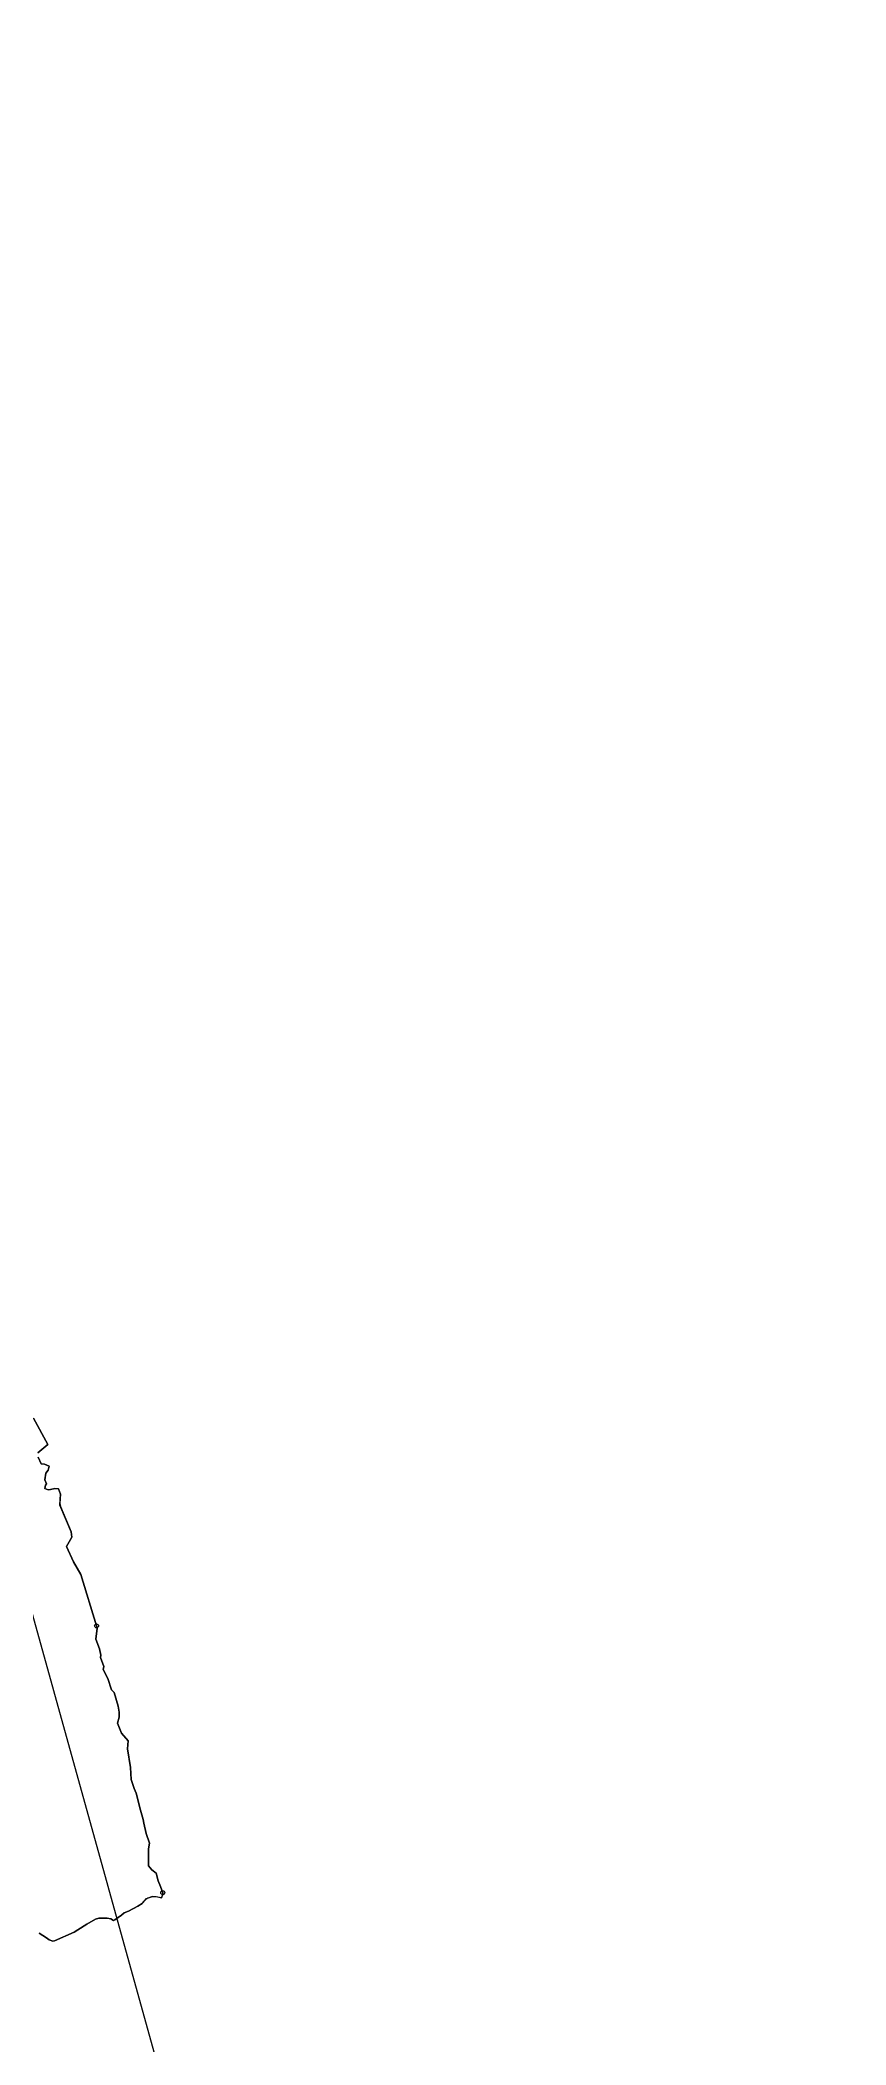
# Model space of a CAD drawing. Header units: metres. Extents: x 116000 to 284092, y 365136 to 804542.
# Drawn here: x 199245 to 200252, y 664365 to 666871 of the extents above; entities that cross this region are included whole.
import ezdxf
from ezdxf.enums import TextEntityAlignment as Align

# ---------------------------------------------------------------- set-up
doc = ezdxf.new("R2010")
doc.units = ezdxf.units.M
doc.header["$LTSCALE"] = 0.075
doc.linetypes.add('LTP879', pattern=[200000, 200000, 0])
for name, color, linetype in [('050078', 30, 'Continuous'), ('10', 7, 'Continuous'), ('4', 7, 'Continuous'), ('7', 7, 'Continuous'), ('KAV YAROK', 3, 'LTP879')]:
    doc.layers.add(name, color=color, linetype=linetype)
doc.styles.add('HEBTXT', font='HEBTXT.shx')

# ---------------------------------------------------------------- blocks, each defined once
blk = doc.blocks.new('DM_AREA')
at = {"layer": '10'}
blk.add_circle((0, 0), 2.5, dxfattribs=at)
at = {"layer": '4', "style": 'HEBTXT', "oblique": 10}
blk.add_attdef('DATE', text='', height=10, dxfattribs=at).set_placement((9.9, 86.8), align=Align.RIGHT)
at = {"layer": '4', "style": 'HEBTXT', "oblique": 10, "flags": 8}
blk.add_attdef('DATAtxt', text='', height=6, dxfattribs=at).set_placement((41.8, 89.2), align=Align.MIDDLE)
at = {"layer": '7', "style": 'HEBTXT', "oblique": 10, "flags": 8}
blk.add_attdef('file_txt', text='', height=9, dxfattribs=at).set_placement((-28.4, 117.1), align=Align.MIDDLE)
at = {"layer": '7', "style": 'HEBTXT', "oblique": 10}
blk.add_attdef('FILE_DM', (28.1, 112.6), '', height=12, dxfattribs=at)

msp = doc.modelspace()

# ---------------------------------------------------------------- linework, layer by layer
at = {"layer": '050078', "color": 30, "elevation": 127.5}
for points in [[(199236.4, 665148.2), (199254.4, 665115.4), (199242, 665105.2)], [(199242.4, 665099.5), (199246.1, 665091.4), (199250.3, 665090.9), (199256.2, 665088.2), (199254.6, 665083.3), (199251.9, 665079.6), (199250.5, 665071.4), (199252.7, 665066.3), (199251.3, 665064.6), (199250.6, 665060.5), (199254.7, 665058.6), (199257.7, 665059.3), (199263, 665060.4), (199267.5, 665060), (199270.2, 665053.3), (199269.4, 665041.9), (199270, 665038), (199283.5, 665006.3), (199284.5, 664999.7), (199277.8, 664987.8), (199286.5, 664968.9), (199295.6, 664952.9), (199315.2, 664888.8), (199315.9, 664885.9), (199314.4, 664872.2), (199319.1, 664860.2), (199320.4, 664852.2), (199320, 664849.1), (199324.5, 664838.2), (199323.5, 664834.4), (199329.2, 664822.8), (199334, 664808.7), (199337.4, 664805.4), (199342.1, 664788.5), (199343.3, 664781.1), (199343.3, 664774.8), (199341.4, 664767.1), (199346.2, 664754.7), (199354.9, 664745.1), (199353.9, 664734.9), (199357.6, 664711.6), (199358.5, 664696.6), (199362.3, 664685.4), (199364.6, 664679.5), (199370.1, 664658.3), (199373.6, 664646.8), (199374.2, 664642.3), (199377.3, 664629.3), (199381.4, 664617.4), (199380, 664610.2), (199380.2, 664589), (199384.5, 664583.9), (199389.7, 664579.9), (199392.1, 664570.3), (199395.1, 664563.1), (199398, 664555.3), (199397.8, 664552.2), (199396.5, 664549.1), (199391.9, 664549.9), (199389.6, 664550.1), (199385.1, 664550.4), (199379.3, 664548.4), (199377, 664547), (199372.2, 664541.8), (199366.6, 664538.5), (199355.3, 664532.4), (199349.9, 664530.2), (199346.2, 664527.2), (199338.1, 664521.2), (199336.5, 664520.7), (199333, 664522.5), (199328.4, 664523.4), (199323.1, 664523.5), (199318.1, 664523.3), (199314, 664522.2), (199303.2, 664516.1), (199292, 664509), (199287.2, 664505.9), (199262.8, 664495.1), (199262.8, 664495.1), (199260.5, 664494.9), (199255.9, 664496.2), (199252.6, 664498.8), (199243.5, 664504.8)]]:
    msp.add_lwpolyline(points, dxfattribs=at)
at = {"layer": '050078', "color": 30, "flags": 128}
for points in [[(199242, 665105.2), (199254.4, 665115.4), (199236.4, 665148.2)], [(199243.5, 664504.8), (199252.6, 664498.8), (199255.9, 664496.2), (199260.5, 664494.9), (199262.8, 664495.1), (199287.2, 664505.9), (199292, 664509), (199303.2, 664516.1), (199314, 664522.2), (199318.1, 664523.3), (199323.1, 664523.5), (199328.4, 664523.4), (199333, 664522.5), (199336.5, 664520.7), (199338.1, 664521.2), (199346.2, 664527.2), (199349.9, 664530.2), (199355.3, 664532.4), (199366.6, 664538.5), (199372.2, 664541.8), (199377.8, 664547.9), (199385.1, 664550.4), (199391.2, 664550), (199396.5, 664549.1), (199397.8, 664552.2), (199398, 664555.3), (199395.1, 664563.1), (199392.1, 664570.3), (199389.7, 664579.9), (199384.5, 664583.9), (199380.2, 664589), (199380, 664610.2), (199381.4, 664617.4), (199377.3, 664629.3), (199374.2, 664642.3), (199373.6, 664646.8), (199370.1, 664658.3), (199364.6, 664679.5), (199362.3, 664685.4), (199358.5, 664696.6), (199357.6, 664711.6), (199353.9, 664734.9), (199354.9, 664745.1), (199346.2, 664754.7), (199341.4, 664767.1), (199343.3, 664774.8), (199343.3, 664781.1), (199342.1, 664788.5), (199337.4, 664805.4), (199334, 664808.7), (199329.2, 664822.8), (199323.5, 664834.4), (199324.5, 664838.2), (199320, 664849.1), (199320.4, 664852.2), (199319.1, 664860.2), (199314.4, 664872.2), (199315.9, 664885.9), (199315.2, 664888.8), (199295.6, 664952.9), (199286.5, 664968.9), (199277.8, 664987.8), (199284.5, 664999.7), (199283.5, 665006.3), (199269.3, 665039.8), (199270.2, 665053.3), (199267.5, 665060), (199263, 665060.4), (199257.7, 665059.3), (199254.7, 665058.6), (199250.6, 665060.5), (199251.3, 665064.6), (199252.7, 665066.3), (199250.5, 665071.4), (199251.9, 665079.6), (199254.6, 665083.3), (199256.2, 665088.2), (199250.3, 665090.9), (199246.1, 665091.4), (199242.4, 665099.5)]]:
    msp.add_lwpolyline(points, dxfattribs=at)
at = {"layer": '050078', "color": 71, "elevation": 127.5}
for points in [[(199236.4, 665148.2), (199254.4, 665115.4), (199242, 665105.2)], [(199242.4, 665099.5), (199246.1, 665091.4), (199250.3, 665090.9), (199256.2, 665088.2), (199254.6, 665083.3), (199251.9, 665079.6), (199250.5, 665071.4), (199252.7, 665066.3), (199251.3, 665064.6), (199250.6, 665060.5), (199254.7, 665058.6), (199257.7, 665059.3), (199263, 665060.4), (199267.5, 665060), (199270.2, 665053.3), (199269.4, 665041.9), (199270, 665038), (199283.5, 665006.3), (199284.5, 664999.7), (199277.8, 664987.8), (199286.5, 664968.9), (199295.6, 664952.9), (199315.2, 664888.8), (199315.9, 664885.9), (199314.4, 664872.2), (199319.1, 664860.2), (199320.4, 664852.2), (199320, 664849.1), (199324.5, 664838.2), (199323.5, 664834.4), (199329.2, 664822.8), (199334, 664808.7), (199337.4, 664805.4), (199342.1, 664788.5), (199343.3, 664781.1), (199343.3, 664774.8), (199341.4, 664767.1), (199346.2, 664754.7), (199354.9, 664745.1), (199353.9, 664734.9), (199357.6, 664711.6), (199358.5, 664696.6), (199362.3, 664685.4), (199364.6, 664679.5), (199370.1, 664658.3), (199373.6, 664646.8), (199374.2, 664642.3), (199377.3, 664629.3), (199381.4, 664617.4), (199380, 664610.2), (199380.2, 664589), (199384.5, 664583.9), (199389.7, 664579.9), (199392.1, 664570.3), (199395.1, 664563.1), (199398, 664555.3), (199397.8, 664552.2), (199396.5, 664549.1), (199391.9, 664549.9), (199389.6, 664550.1), (199385.1, 664550.4), (199379.3, 664548.4), (199377, 664547), (199372.2, 664541.8), (199366.6, 664538.5), (199355.3, 664532.4), (199349.9, 664530.2), (199346.2, 664527.2), (199338.1, 664521.2), (199336.5, 664520.7), (199333, 664522.5), (199328.4, 664523.4), (199323.1, 664523.5), (199318.1, 664523.3), (199314, 664522.2), (199303.2, 664516.1), (199292, 664509), (199287.2, 664505.9), (199262.8, 664495.1), (199262.8, 664495.1), (199260.5, 664494.9), (199255.9, 664496.2), (199252.6, 664498.8), (199243.5, 664504.8)]]:
    msp.add_lwpolyline(points, dxfattribs=at)
at = {"layer": 'KAV YAROK'}
msp.add_lwpolyline([(198714.6, 666872.4), (198700.5, 666864.6), (198687.8, 666855), (198676.5, 666843.7), (198666.9, 666830.9), (198656.8, 666811), (198610.2, 666668.2), (198602, 666637.6), (198559, 666566), (198556, 666535.4), (198550.8, 666504.9), (198515, 666418.1), (198490.5, 666367), (198487.9, 666285.5), (198487.9, 666265.1), (198622.8, 666199.3), (198638.6, 666197), (198654.6, 666196.6), (198670.5, 666198.1), (198686.1, 666201.5), (198701.3, 666206.7), (198726, 666220), (198846.2, 666302), (200251.6, 661244)], dxfattribs=at)

# ---------------------------------------------------------------- block references
at = {"layer": '050078', "color": 7}
ref = msp.add_blockref('DM_AREA', (199398, 664555.3, 127.5), dxfattribs=at)
ref.add_attrib('FILE_DM', '050078', (198315.2, 664994.1, 127.5), dxfattribs={"layer": '7', "color": 30, "height": 12, "style": 'HEBTXT', "oblique": 10})
ref.add_attrib('DATE', '19.01.08', dxfattribs={"layer": '4', "color": 30, "height": 10, "style": 'HEBTXT', "oblique": 10}).set_placement((198297.1, 664968.3, 127.5), align=Align.RIGHT)
ref.add_attrib('file_txt', 'file_dm:', dxfattribs={"layer": '7', "color": 30, "height": 9, "style": 'HEBTXT', "oblique": 10}).set_placement((198258.8, 664998.6, 127.5), align=Align.MIDDLE)
ref.add_attrib('DATAtxt', ': \x8a‰˜€\x9a', dxfattribs={"layer": '4', "color": 30, "height": 6, "style": 'HEBTXT', "oblique": 10}).set_placement((198328.9, 664970.7, 127.5), align=Align.MIDDLE)
ref = msp.add_blockref('DM_AREA', (199315.2, 664888.8, 127.5), dxfattribs=at)
ref.add_attrib('FILE_DM', '050078', (199116.2, 664927.6, 127.5), dxfattribs={"layer": '7', "color": 71, "height": 12, "style": 'HEBTXT', "oblique": 10})
ref.add_attrib('DATE', '16.03.2011', dxfattribs={"layer": '4', "color": 71, "height": 10, "style": 'HEBTXT', "oblique": 10}).set_placement((199086.8, 664897, 127.5), align=Align.RIGHT)
ref.add_attrib('file_txt', 'file_dm:', dxfattribs={"layer": '7', "color": 71, "height": 9, "style": 'HEBTXT', "oblique": 10}).set_placement((199047.8, 664932.3, 127.5), align=Align.MIDDLE)
ref.add_attrib('DATAtxt', ': \x8a‰˜€\x9a', dxfattribs={"layer": '4', "color": 71, "height": 6, "style": 'HEBTXT', "oblique": 10}).set_placement((199138.3, 664899.1, 127.5), align=Align.MIDDLE)

doc.saveas('drawing.dxf')
